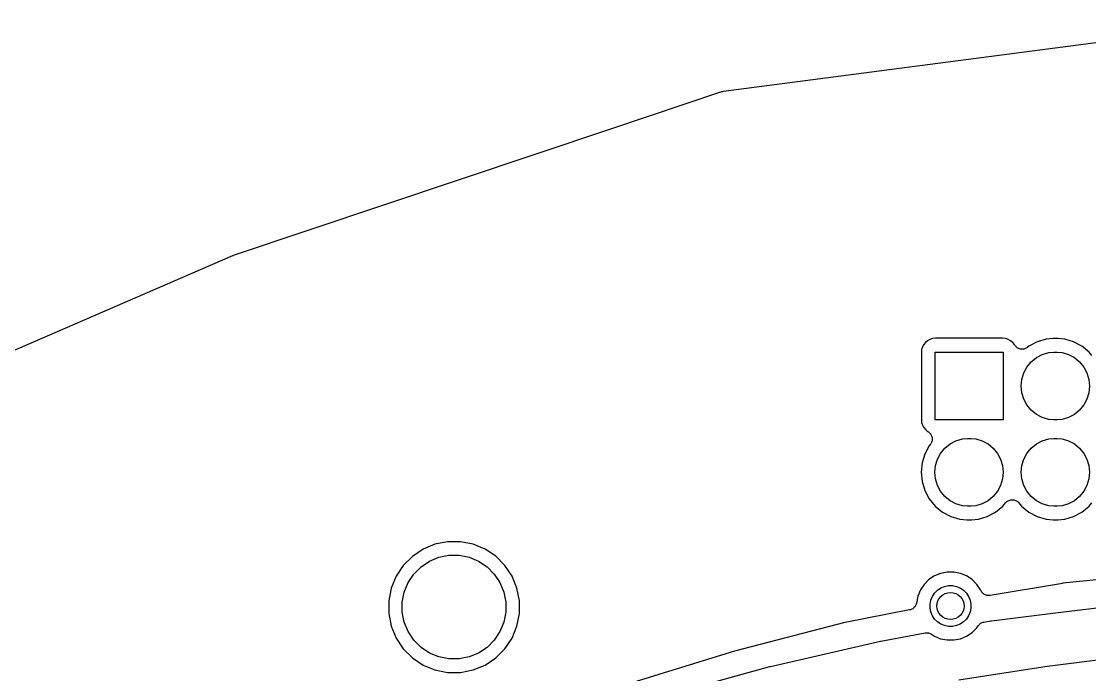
# Model space of a CAD drawing. Extents: x 76.5 to 170.9, y -170.6 to -83.1.
# Drawn here: x 107.26 to 122.97, y -92.9 to -83.29 of the extents above; entities that cross this region are included whole.
import ezdxf

# ---------------------------------------------------------------- set-up
doc = ezdxf.new("R2010")
doc.units = 0
doc.header["$MEASUREMENT"] = 0
doc.layers.add('BLACK', color=7, linetype='CONTINUOUS')

msp = doc.modelspace()

# ---------------------------------------------------------------- linework, layer by layer
at = {"layer": 'BLACK', "linetype": 'CONTINUOUS'}
for p, q in [((117.585, -84.3141), (125.436, -83.2866)), ((115.928, -84.8675), (117.561, -84.3196)), ((117.561, -84.3196), (117.563, -84.3191)), ((117.563, -84.3191), (117.574, -84.3166)), ((117.574, -84.3166), (117.585, -84.3141)), ((110.378, -86.729), (115.928, -84.8675)), ((105.932, -88.6516), (110.368, -86.7328)), ((110.368, -86.7328), (110.37, -86.7321)), ((110.37, -86.7321), (110.374, -86.7308)), ((110.374, -86.7308), (110.378, -86.729)), ((120.586, -87.9852), (120.556, -88.0102)), ((120.621, -87.9666), (120.586, -87.9852)), ((120.659, -87.9552), (120.621, -87.9666)), ((120.704, -87.9507), (120.659, -87.9552)), ((121.692, -87.9507), (120.704, -87.9507)), ((121.737, -87.9552), (121.692, -87.9507)), ((121.775, -87.9666), (121.737, -87.9552)), ((121.81, -87.9852), (121.775, -87.9666)), ((121.84, -88.0102), (121.81, -87.9852)), ((122.331, -87.9624), (122.199, -88.0024)), ((122.434, -87.9523), (122.331, -87.9624)), ((122.502, -87.9523), (122.434, -87.9523)), ((122.605, -87.9624), (122.502, -87.9523)), ((122.737, -88.0024), (122.605, -87.9624)), ((120.501, -88.1131), (120.497, -88.1585)), ((120.512, -88.0754), (120.501, -88.1131)), ((120.531, -88.0406), (120.512, -88.0754)), ((120.556, -88.0102), (120.531, -88.0406)), ((120.698, -89.1523), (120.698, -88.1523)), ((120.698, -88.1523), (121.698, -88.1523)), ((121.698, -88.1523), (121.698, -89.1523)), ((121.865, -88.0406), (121.84, -88.0102)), ((121.867, -88.0438), (121.865, -88.0406)), ((121.874, -88.0538), (121.867, -88.0438)), ((121.88, -88.0638), (121.874, -88.0538)), ((121.88, -88.0641), (121.88, -88.0638)), ((121.881, -88.0644), (121.88, -88.0641)), ((121.889, -88.0729), (121.881, -88.0644)), ((121.898, -88.0815), (121.889, -88.0729)), ((121.898, -88.0817), (121.898, -88.0815)), ((121.898, -88.082), (121.898, -88.0817)), ((121.908, -88.0887), (121.898, -88.082)), ((121.918, -88.0954), (121.908, -88.0887)), ((121.918, -88.0956), (121.918, -88.0954)), ((121.919, -88.0958), (121.918, -88.0956)), ((121.93, -88.1004), (121.919, -88.0958)), ((121.941, -88.1051), (121.93, -88.1004)), ((121.941, -88.1052), (121.941, -88.1051)), ((121.942, -88.1053), (121.941, -88.1052)), ((121.953, -88.1077), (121.942, -88.1053)), ((121.965, -88.1102), (121.953, -88.1077)), ((121.966, -88.1103), (121.965, -88.1102)), ((121.965, -88.1102), (121.965, -88.1102)), ((121.978, -88.1103), (121.966, -88.1103)), ((121.99, -88.1104), (121.978, -88.1103)), ((121.991, -88.1104), (121.99, -88.1104)), ((121.99, -88.1104), (121.99, -88.1104)), ((122.003, -88.1081), (121.991, -88.1104)), ((122.014, -88.1059), (122.003, -88.1081)), ((122.015, -88.1058), (122.014, -88.1059)), ((122.026, -88.1012), (122.015, -88.1057)), ((122.015, -88.1057), (122.015, -88.1058)), ((122.037, -88.0967), (122.026, -88.1012)), ((122.038, -88.0965), (122.037, -88.0967)), ((122.048, -88.0898), (122.038, -88.0963)), ((122.038, -88.0963), (122.038, -88.0965)), ((122.058, -88.0832), (122.048, -88.0898)), ((122.059, -88.0827), (122.058, -88.0832)), ((122.077, -88.0674), (122.059, -88.0821)), ((122.059, -88.0821), (122.059, -88.0827)), ((122.059, -88.0827), (122.059, -88.0827)), ((122.059, -88.0827), (122.059, -88.0827)), ((122.199, -88.0024), (122.077, -88.0674)), ((122.37, -88.1595), (122.444, -88.1523)), ((122.444, -88.1523), (122.493, -88.1523)), ((122.493, -88.1523), (122.566, -88.1595)), ((122.859, -88.0674), (122.737, -88.0024)), ((122.965, -88.1549), (122.859, -88.0674)), ((123.005, -88.203), (122.965, -88.1549)), ((120.497, -88.1585), (120.497, -89.146)), ((122.05, -88.3732), (122.113, -88.297)), ((122.113, -88.297), (122.189, -88.2345)), ((122.189, -88.2345), (122.276, -88.1881)), ((122.276, -88.1881), (122.37, -88.1595)), ((122.566, -88.1595), (122.66, -88.1881)), ((122.66, -88.1881), (122.747, -88.2345)), ((122.747, -88.2345), (122.823, -88.297)), ((122.823, -88.297), (122.886, -88.3732)), ((121.975, -88.5543), (122.004, -88.46)), ((122.004, -88.46), (122.05, -88.3732)), ((122.886, -88.3732), (122.932, -88.46)), ((122.932, -88.46), (122.961, -88.5543)), ((121.966, -88.6523), (121.975, -88.5543)), ((122.961, -88.5543), (122.971, -88.6523)), ((121.975, -88.7503), (121.966, -88.6523)), ((122.004, -88.8446), (121.975, -88.7503)), ((122.961, -88.7503), (122.932, -88.8446)), ((122.971, -88.6523), (122.961, -88.7503)), ((122.05, -88.9314), (122.004, -88.8446)), ((122.113, -89.0075), (122.05, -88.9314)), ((122.886, -88.9314), (122.823, -89.0075)), ((122.932, -88.8446), (122.886, -88.9314)), ((122.189, -89.07), (122.113, -89.0075)), ((122.276, -89.1165), (122.189, -89.07)), ((122.747, -89.07), (122.66, -89.1165)), ((122.823, -89.0075), (122.747, -89.07)), ((120.497, -89.146), (120.501, -89.1915)), ((120.501, -89.1915), (120.512, -89.2292)), ((120.512, -89.2292), (120.531, -89.2639)), ((121.698, -89.1523), (120.698, -89.1523)), ((122.37, -89.145), (122.276, -89.1165)), ((122.444, -89.1523), (122.37, -89.145)), ((122.493, -89.1523), (122.444, -89.1523)), ((122.566, -89.145), (122.493, -89.1523)), ((122.66, -89.1165), (122.566, -89.145)), ((120.531, -89.2639), (120.556, -89.2944)), ((120.556, -89.2944), (120.586, -89.3194)), ((120.586, -89.3194), (120.59, -89.3211)), ((120.59, -89.3211), (120.59, -89.3215)), ((120.59, -89.3215), (120.59, -89.3215)), ((120.59, -89.3215), (120.59, -89.3216)), ((120.59, -89.3216), (120.591, -89.3219)), ((120.591, -89.3219), (120.601, -89.3287)), ((120.601, -89.3287), (120.611, -89.3355)), ((120.611, -89.3355), (120.611, -89.3357)), ((120.611, -89.3357), (120.612, -89.336)), ((120.612, -89.336), (120.62, -89.3446)), ((120.62, -89.3446), (120.628, -89.3531)), ((120.628, -89.3531), (120.629, -89.3534)), ((120.629, -89.3534), (120.629, -89.3537)), ((120.629, -89.3537), (120.635, -89.3637)), ((120.635, -89.3637), (120.642, -89.3738)), ((120.642, -89.3738), (120.642, -89.3742)), ((120.642, -89.3742), (120.642, -89.3745)), ((120.642, -89.3745), (120.647, -89.3855)), ((120.647, -89.3855), (120.651, -89.3967)), ((120.651, -89.3967), (120.651, -89.3971)), ((120.651, -89.3971), (120.652, -89.3975)), ((120.652, -89.3975), (120.654, -89.4092)), ((120.654, -89.4092), (120.656, -89.4211)), ((120.613, -89.5315), (120.548, -89.6531)), ((120.628, -89.5136), (120.613, -89.5315)), ((120.635, -89.5037), (120.628, -89.5136)), ((120.641, -89.4937), (120.635, -89.5037)), ((120.642, -89.493), (120.641, -89.4934)), ((120.641, -89.4934), (120.641, -89.4937)), ((120.646, -89.482), (120.642, -89.493)), ((120.651, -89.4709), (120.646, -89.482)), ((120.654, -89.4583), (120.651, -89.4702)), ((120.651, -89.4702), (120.651, -89.4705)), ((120.651, -89.4705), (120.651, -89.4709)), ((120.656, -89.4466), (120.654, -89.4583)), ((120.656, -89.4211), (120.656, -89.4215)), ((120.656, -89.4215), (120.656, -89.4218)), ((120.656, -89.4218), (120.656, -89.4338)), ((120.656, -89.4338), (120.656, -89.4459)), ((120.656, -89.4459), (120.656, -89.4462)), ((120.656, -89.4462), (120.656, -89.4466)), ((120.78, -89.6432), (120.843, -89.567)), ((120.843, -89.567), (120.919, -89.5045)), ((120.919, -89.5045), (121.006, -89.4581)), ((121.006, -89.4581), (121.1, -89.4295)), ((121.1, -89.4295), (121.174, -89.4223)), ((121.174, -89.4223), (121.223, -89.4223)), ((121.223, -89.4223), (121.296, -89.4295)), ((121.296, -89.4295), (121.39, -89.4581)), ((121.39, -89.4581), (121.477, -89.5045)), ((121.477, -89.5045), (121.553, -89.567)), ((121.553, -89.567), (121.616, -89.6432)), ((122.05, -89.6432), (122.113, -89.567)), ((122.113, -89.567), (122.189, -89.5045)), ((122.189, -89.5045), (122.276, -89.4581)), ((122.276, -89.4581), (122.37, -89.4295)), ((122.37, -89.4295), (122.444, -89.4223)), ((122.444, -89.4223), (122.493, -89.4223)), ((122.493, -89.4223), (122.566, -89.4295)), ((122.566, -89.4295), (122.66, -89.4581)), ((122.66, -89.4581), (122.747, -89.5045)), ((122.747, -89.5045), (122.823, -89.567)), ((122.823, -89.567), (122.886, -89.6432)), ((120.548, -89.6531), (120.508, -89.7851)), ((120.734, -89.73), (120.78, -89.6432)), ((121.616, -89.6432), (121.662, -89.73)), ((122.004, -89.73), (122.05, -89.6432)), ((122.886, -89.6432), (122.932, -89.73)), ((120.508, -89.7851), (120.495, -89.9223)), ((120.696, -89.9223), (120.705, -89.8243)), ((120.705, -89.8243), (120.734, -89.73)), ((121.662, -89.73), (121.691, -89.8243)), ((121.691, -89.8243), (121.701, -89.9223)), ((121.966, -89.9223), (121.975, -89.8243)), ((121.975, -89.8243), (122.004, -89.73)), ((122.932, -89.73), (122.961, -89.8243)), ((122.961, -89.8243), (122.971, -89.9223)), ((120.495, -89.9223), (120.508, -90.0595)), ((120.705, -90.0203), (120.696, -89.9223)), ((120.734, -90.1146), (120.705, -90.0203)), ((121.691, -90.0203), (121.662, -90.1146)), ((121.701, -89.9223), (121.691, -90.0203)), ((121.975, -90.0203), (121.966, -89.9223)), ((122.004, -90.1146), (121.975, -90.0203)), ((122.961, -90.0203), (122.932, -90.1146)), ((122.971, -89.9223), (122.961, -90.0203)), ((120.508, -90.0595), (120.548, -90.1915)), ((120.548, -90.1915), (120.613, -90.3131)), ((120.78, -90.2014), (120.734, -90.1146)), ((121.662, -90.1146), (121.616, -90.2014)), ((122.05, -90.2014), (122.004, -90.1146)), ((122.932, -90.1146), (122.886, -90.2014)), ((120.613, -90.3131), (120.701, -90.4197)), ((120.843, -90.2775), (120.78, -90.2014)), ((120.919, -90.34), (120.843, -90.2775)), ((121.006, -90.3865), (120.919, -90.34)), ((121.477, -90.34), (121.39, -90.3865)), ((121.553, -90.2775), (121.477, -90.34)), ((121.616, -90.2014), (121.553, -90.2775)), ((121.745, -90.3618), (121.753, -90.3534)), ((121.753, -90.3534), (121.754, -90.3532)), ((121.754, -90.3529), (121.764, -90.3464)), ((121.754, -90.3532), (121.754, -90.3529)), ((121.764, -90.3464), (121.774, -90.3398)), ((121.774, -90.3396), (121.775, -90.3394)), ((121.774, -90.3398), (121.774, -90.3396)), ((121.775, -90.3394), (121.786, -90.335)), ((121.786, -90.335), (121.797, -90.3304)), ((121.797, -90.3303), (121.798, -90.3302)), ((121.797, -90.3304), (121.797, -90.3303)), ((121.798, -90.3302), (121.809, -90.328)), ((121.809, -90.328), (121.821, -90.3257)), ((121.821, -90.3257), (121.822, -90.3257)), ((121.822, -90.3257), (121.822, -90.3256)), ((121.822, -90.3256), (121.834, -90.3257)), ((121.834, -90.3257), (121.846, -90.3258)), ((121.846, -90.3258), (121.846, -90.3259)), ((121.846, -90.3259), (121.847, -90.3259)), ((121.847, -90.3259), (121.859, -90.3283)), ((121.859, -90.3283), (121.87, -90.3307)), ((121.87, -90.3307), (121.871, -90.3309)), ((121.871, -90.3309), (121.871, -90.3309)), ((121.871, -90.3309), (121.882, -90.3356)), ((121.882, -90.3356), (121.893, -90.3402)), ((121.893, -90.3402), (121.893, -90.3405)), ((121.893, -90.3405), (121.894, -90.3406)), ((121.894, -90.3406), (121.904, -90.3474)), ((121.904, -90.3474), (121.914, -90.354)), ((121.914, -90.354), (121.914, -90.3543)), ((121.914, -90.3543), (121.914, -90.3545)), ((121.914, -90.3545), (121.923, -90.3632)), ((122.113, -90.2775), (122.05, -90.2014)), ((122.189, -90.34), (122.113, -90.2775)), ((122.276, -90.3865), (122.189, -90.34)), ((122.747, -90.34), (122.66, -90.3865)), ((122.823, -90.2775), (122.747, -90.34)), ((122.886, -90.2014), (122.823, -90.2775)), ((120.701, -90.4197), (120.807, -90.5071)), ((120.807, -90.5071), (120.929, -90.5721)), ((121.1, -90.415), (121.006, -90.3865)), ((121.174, -90.4223), (121.1, -90.415)), ((121.223, -90.4223), (121.174, -90.4223)), ((121.296, -90.415), (121.223, -90.4223)), ((121.39, -90.3865), (121.296, -90.415)), ((121.467, -90.5721), (121.589, -90.5071)), ((121.589, -90.5071), (121.695, -90.4197)), ((121.695, -90.4197), (121.735, -90.3716)), ((121.735, -90.3716), (121.736, -90.3708)), ((121.736, -90.3702), (121.745, -90.3618)), ((121.736, -90.3708), (121.736, -90.3702)), ((121.736, -90.3708), (121.736, -90.3708)), ((121.736, -90.3708), (121.736, -90.3708)), ((121.923, -90.3632), (121.931, -90.3716)), ((121.931, -90.3716), (121.971, -90.4197)), ((121.971, -90.4197), (122.077, -90.5071)), ((122.077, -90.5071), (122.199, -90.5721)), ((122.37, -90.415), (122.276, -90.3865)), ((122.444, -90.4223), (122.37, -90.415)), ((122.493, -90.4223), (122.444, -90.4223)), ((122.566, -90.415), (122.493, -90.4223)), ((122.66, -90.3865), (122.566, -90.415)), ((122.737, -90.5721), (122.859, -90.5071)), ((122.859, -90.5071), (122.965, -90.4197)), ((122.965, -90.4197), (123.005, -90.3716)), ((120.929, -90.5721), (121.061, -90.6122)), ((121.061, -90.6122), (121.164, -90.6223)), ((121.164, -90.6223), (121.232, -90.6223)), ((121.232, -90.6223), (121.335, -90.6122)), ((121.335, -90.6122), (121.467, -90.5721)), ((122.199, -90.5721), (122.331, -90.6122)), ((122.331, -90.6122), (122.434, -90.6223)), ((122.434, -90.6223), (122.502, -90.6223)), ((122.502, -90.6223), (122.605, -90.6122)), ((122.605, -90.6122), (122.737, -90.5721)), ((113.342, -90.9807), (113.167, -91.0532)), ((113.528, -90.9437), (113.342, -90.9807)), ((113.718, -90.9437), (113.528, -90.9437)), ((113.904, -90.9807), (113.718, -90.9437)), ((114.079, -91.0532), (113.904, -90.9807)), ((113.167, -91.0532), (113.01, -91.1585)), ((114.236, -91.1584), (114.079, -91.0532)), ((112.876, -91.2924), (112.771, -91.45)), ((113.01, -91.1585), (112.876, -91.2924)), ((113.137, -91.3138), (113.262, -91.2304)), ((113.262, -91.2304), (113.401, -91.173)), ((113.401, -91.173), (113.548, -91.1437)), ((113.548, -91.1437), (113.698, -91.1437)), ((113.698, -91.1437), (113.845, -91.173)), ((113.845, -91.173), (113.984, -91.2304)), ((113.984, -91.2304), (114.109, -91.3138)), ((114.37, -91.2924), (114.236, -91.1584)), ((114.476, -91.45), (114.37, -91.2924)), ((112.771, -91.45), (112.698, -91.6251)), ((112.948, -91.5447), (113.031, -91.4199)), ((113.031, -91.4199), (113.137, -91.3138)), ((114.109, -91.3138), (114.215, -91.4199)), ((114.215, -91.4199), (114.298, -91.5447)), ((114.548, -91.6251), (114.476, -91.45)), ((120.689, -91.4464), (120.607, -91.5011)), ((120.78, -91.4087), (120.689, -91.4464)), ((120.876, -91.3895), (120.78, -91.4087)), ((120.975, -91.3895), (120.876, -91.3895)), ((121.071, -91.4087), (120.975, -91.3895)), ((121.162, -91.4464), (121.071, -91.4087)), ((121.244, -91.5011), (121.162, -91.4464)), ((124.321, -91.3808), (122.575, -91.5555)), ((112.89, -91.6834), (112.948, -91.5447)), ((114.298, -91.5447), (114.356, -91.6834)), ((120.537, -91.5708), (120.482, -91.6526)), ((120.607, -91.5011), (120.537, -91.5708)), ((120.783, -91.6236), (120.838, -91.601)), ((120.838, -91.601), (120.896, -91.5895)), ((120.896, -91.5895), (120.955, -91.5895)), ((120.955, -91.5895), (121.013, -91.601)), ((121.013, -91.601), (121.068, -91.6236)), ((121.314, -91.5708), (121.244, -91.5011)), ((121.369, -91.6526), (121.314, -91.5708)), ((122.571, -91.556), (121.51, -91.7354)), ((122.575, -91.5555), (122.571, -91.556)), ((112.698, -91.6251), (112.661, -91.8109)), ((112.861, -91.8306), (112.89, -91.6834)), ((114.356, -91.6834), (114.385, -91.8306)), ((114.585, -91.8109), (114.548, -91.6251)), ((120.445, -91.7436), (120.424, -91.8473)), ((120.482, -91.6526), (120.445, -91.7436)), ((120.637, -91.802), (120.66, -91.7474)), ((120.66, -91.7474), (120.692, -91.6982)), ((120.692, -91.6982), (120.734, -91.6565)), ((120.734, -91.6565), (120.783, -91.6236)), ((121.068, -91.6236), (121.117, -91.6565)), ((121.117, -91.6565), (121.159, -91.6982)), ((121.159, -91.6982), (121.191, -91.7474)), ((121.191, -91.7474), (121.214, -91.802)), ((121.371, -91.6588), (121.369, -91.6526)), ((121.376, -91.6677), (121.371, -91.6588)), ((121.38, -91.6767), (121.376, -91.6677)), ((121.382, -91.6786), (121.38, -91.6767)), ((121.383, -91.6807), (121.382, -91.6786)), ((121.389, -91.6884), (121.383, -91.6807)), ((121.395, -91.6965), (121.389, -91.6884)), ((121.397, -91.698), (121.395, -91.6965)), ((121.399, -91.6998), (121.397, -91.698)), ((121.406, -91.7062), (121.399, -91.6998)), ((121.414, -91.7129), (121.406, -91.7062)), ((121.416, -91.7141), (121.414, -91.7129)), ((121.418, -91.7156), (121.416, -91.7141)), ((121.426, -91.7204), (121.418, -91.7156)), ((121.435, -91.7255), (121.426, -91.7204)), ((121.437, -91.7263), (121.435, -91.7255)), ((121.439, -91.7274), (121.437, -91.7263)), ((121.449, -91.7303), (121.439, -91.7274)), ((121.459, -91.7336), (121.449, -91.7303)), ((121.461, -91.734), (121.459, -91.7336)), ((121.463, -91.7346), (121.461, -91.734)), ((121.473, -91.7357), (121.463, -91.7346)), ((121.483, -91.7371), (121.473, -91.7357)), ((121.485, -91.737), (121.483, -91.7371)), ((121.488, -91.7372), (121.485, -91.737)), ((121.498, -91.7363), (121.488, -91.7372)), ((121.508, -91.7357), (121.498, -91.7363)), ((121.51, -91.7354), (121.508, -91.7357)), ((112.661, -91.8109), (112.661, -92.0004)), ((112.861, -91.9807), (112.861, -91.8306)), ((114.385, -91.8306), (114.385, -91.9807)), ((114.585, -92.0004), (114.585, -91.8109)), ((120.379, -91.9211), (120.369, -91.9287)), ((120.388, -91.9134), (120.379, -91.9211)), ((120.389, -91.9131), (120.388, -91.9132)), ((120.388, -91.9132), (120.388, -91.9134)), ((120.396, -91.9037), (120.389, -91.9131)), ((120.404, -91.8944), (120.396, -91.9037)), ((120.41, -91.8833), (120.404, -91.8941)), ((120.404, -91.8941), (120.404, -91.8942)), ((120.404, -91.8942), (120.404, -91.8944)), ((120.416, -91.8727), (120.41, -91.8833)), ((120.42, -91.8606), (120.416, -91.8723)), ((120.416, -91.8723), (120.416, -91.8725)), ((120.416, -91.8725), (120.416, -91.8727)), ((120.424, -91.8491), (120.42, -91.8606)), ((120.424, -91.8473), (120.424, -91.8487)), ((120.424, -91.8487), (120.424, -91.8487)), ((120.424, -91.8487), (120.424, -91.8487)), ((120.424, -91.8487), (120.424, -91.8491)), ((120.625, -91.8599), (120.637, -91.802)), ((120.625, -91.919), (120.625, -91.8599)), ((120.637, -91.977), (120.625, -91.919)), ((121.214, -91.802), (121.225, -91.8599)), ((121.225, -91.919), (121.214, -91.977)), ((121.225, -91.8599), (121.225, -91.919)), ((122.548, -91.9807), (123.994, -91.8062)), ((112.661, -92.0004), (112.698, -92.1863)), ((112.89, -92.128), (112.861, -91.9807)), ((114.385, -91.9807), (114.356, -92.128)), ((114.548, -92.1863), (114.585, -92.0004)), ((120.324, -91.9473), (119.375, -92.1303)), ((120.335, -91.9438), (120.324, -91.9473)), ((120.347, -91.9403), (120.335, -91.9438)), ((120.358, -91.9346), (120.347, -91.9402)), ((120.347, -91.9402), (120.347, -91.9403)), ((120.347, -91.9403), (120.347, -91.9403)), ((120.369, -91.9289), (120.358, -91.9346)), ((120.369, -91.9287), (120.369, -91.9288)), ((120.369, -91.9288), (120.369, -91.9289)), ((120.66, -92.0316), (120.637, -91.977)), ((120.692, -92.0807), (120.66, -92.0316)), ((120.734, -92.1225), (120.692, -92.0807)), ((121.159, -92.0807), (121.117, -92.1225)), ((121.191, -92.0316), (121.159, -92.0807)), ((121.214, -91.977), (121.191, -92.0316)), ((121.527, -92.1052), (122.548, -91.9807)), ((122.548, -91.9807), (122.548, -91.9807)), ((122.548, -91.9807), (122.548, -91.9807)), ((112.698, -92.1863), (112.771, -92.3614)), ((112.948, -92.2666), (112.89, -92.128)), ((114.356, -92.128), (114.298, -92.2666)), ((114.476, -92.3614), (114.548, -92.1863)), ((119.371, -92.1312), (117.749, -92.5553)), ((119.375, -92.1303), (119.371, -92.1312)), ((120.783, -92.1553), (120.734, -92.1225)), ((120.838, -92.178), (120.783, -92.1553)), ((120.896, -92.1895), (120.838, -92.178)), ((120.955, -92.1895), (120.896, -92.1895)), ((121.013, -92.178), (120.955, -92.1895)), ((121.068, -92.1553), (121.013, -92.178)), ((121.117, -92.1225), (121.068, -92.1553)), ((121.244, -92.2779), (121.314, -92.2082)), ((121.314, -92.2082), (121.333, -92.1799)), ((121.333, -92.1799), (121.334, -92.1784)), ((121.334, -92.1781), (121.342, -92.169)), ((121.334, -92.1783), (121.334, -92.1781)), ((121.334, -92.1784), (121.334, -92.1783)), ((121.342, -92.169), (121.35, -92.1595)), ((121.35, -92.1592), (121.359, -92.1517)), ((121.35, -92.1594), (121.35, -92.1592)), ((121.35, -92.1595), (121.35, -92.1594)), ((121.359, -92.1517), (121.369, -92.144)), ((121.369, -92.1438), (121.38, -92.1382)), ((121.369, -92.1439), (121.369, -92.1438)), ((121.369, -92.144), (121.369, -92.1439)), ((121.38, -92.1382), (121.391, -92.1326)), ((121.391, -92.1324), (121.403, -92.129)), ((121.391, -92.1325), (121.391, -92.1324)), ((121.391, -92.1326), (121.391, -92.1325)), ((121.403, -92.129), (121.415, -92.1257)), ((121.415, -92.1256), (121.519, -92.1064)), ((121.415, -92.1257), (121.415, -92.1256)), ((121.415, -92.1256), (121.415, -92.1256)), ((121.519, -92.1064), (121.521, -92.1061)), ((121.521, -92.1061), (121.524, -92.1059)), ((121.524, -92.1059), (121.527, -92.1052)), ((112.771, -92.3614), (112.876, -92.5189)), ((113.031, -92.3914), (112.948, -92.2666)), ((113.137, -92.4976), (113.031, -92.3914)), ((114.215, -92.3914), (114.109, -92.4976)), ((114.298, -92.2666), (114.215, -92.3914)), ((114.37, -92.5189), (114.476, -92.3614)), ((119.901, -92.4052), (120.553, -92.2849)), ((120.553, -92.2849), (120.554, -92.2846)), ((120.554, -92.2846), (120.565, -92.2838)), ((120.565, -92.2838), (120.576, -92.2828)), ((120.576, -92.2828), (120.577, -92.2829)), ((120.577, -92.2829), (120.579, -92.2828)), ((120.579, -92.2828), (120.59, -92.2842)), ((120.59, -92.2842), (120.601, -92.2852)), ((120.601, -92.2852), (120.602, -92.2857)), ((120.602, -92.2857), (120.604, -92.2859)), ((120.604, -92.2859), (120.614, -92.2893)), ((120.614, -92.2893), (120.624, -92.2925)), ((120.624, -92.2925), (120.626, -92.2932)), ((120.626, -92.2932), (120.627, -92.2937)), ((120.627, -92.2937), (120.637, -92.299)), ((120.637, -92.299), (120.646, -92.3042)), ((120.646, -92.3042), (120.689, -92.3326)), ((120.689, -92.3326), (120.78, -92.3703)), ((120.78, -92.3703), (120.876, -92.3895)), ((120.876, -92.3895), (120.975, -92.3895)), ((120.975, -92.3895), (121.071, -92.3703)), ((121.071, -92.3703), (121.162, -92.3326)), ((121.162, -92.3326), (121.244, -92.2779)), ((112.876, -92.5189), (113.01, -92.6529)), ((113.262, -92.581), (113.137, -92.4976)), ((114.109, -92.4976), (113.984, -92.581)), ((114.236, -92.6529), (114.37, -92.5189)), ((117.749, -92.5553), (117.747, -92.5561)), ((118.276, -92.7801), (119.895, -92.4063)), ((119.895, -92.4063), (119.897, -92.4059)), ((119.897, -92.4059), (119.899, -92.4057)), ((119.899, -92.4057), (119.901, -92.4052)), ((113.01, -92.6529), (113.167, -92.7582)), ((113.401, -92.6384), (113.262, -92.581)), ((113.548, -92.6677), (113.401, -92.6384)), ((113.698, -92.6677), (113.548, -92.6677)), ((113.845, -92.6384), (113.698, -92.6677)), ((113.984, -92.581), (113.845, -92.6384)), ((114.079, -92.7582), (114.236, -92.6529)), ((117.747, -92.5561), (116.049, -93.0803)), ((123.322, -92.6559), (122.349, -92.7806)), ((113.167, -92.7582), (113.342, -92.8307)), ((113.342, -92.8307), (113.528, -92.8677)), ((113.528, -92.8677), (113.718, -92.8677)), ((113.718, -92.8677), (113.904, -92.8307)), ((113.904, -92.8307), (114.079, -92.7582)), ((117.101, -93.1048), (118.27, -92.7814)), ((118.27, -92.7814), (118.272, -92.781)), ((118.272, -92.781), (118.274, -92.7807)), ((118.274, -92.7807), (118.276, -92.7801)), ((122.347, -92.7808), (121.05, -92.9804)), ((122.349, -92.7806), (122.347, -92.7808))]:
    msp.add_line(p, q, dxfattribs=at)
at = {"layer": 'BLACK'}
msp.add_circle((120.925, -91.8895), 0.2, dxfattribs=at)

doc.saveas('drawing.dxf')
